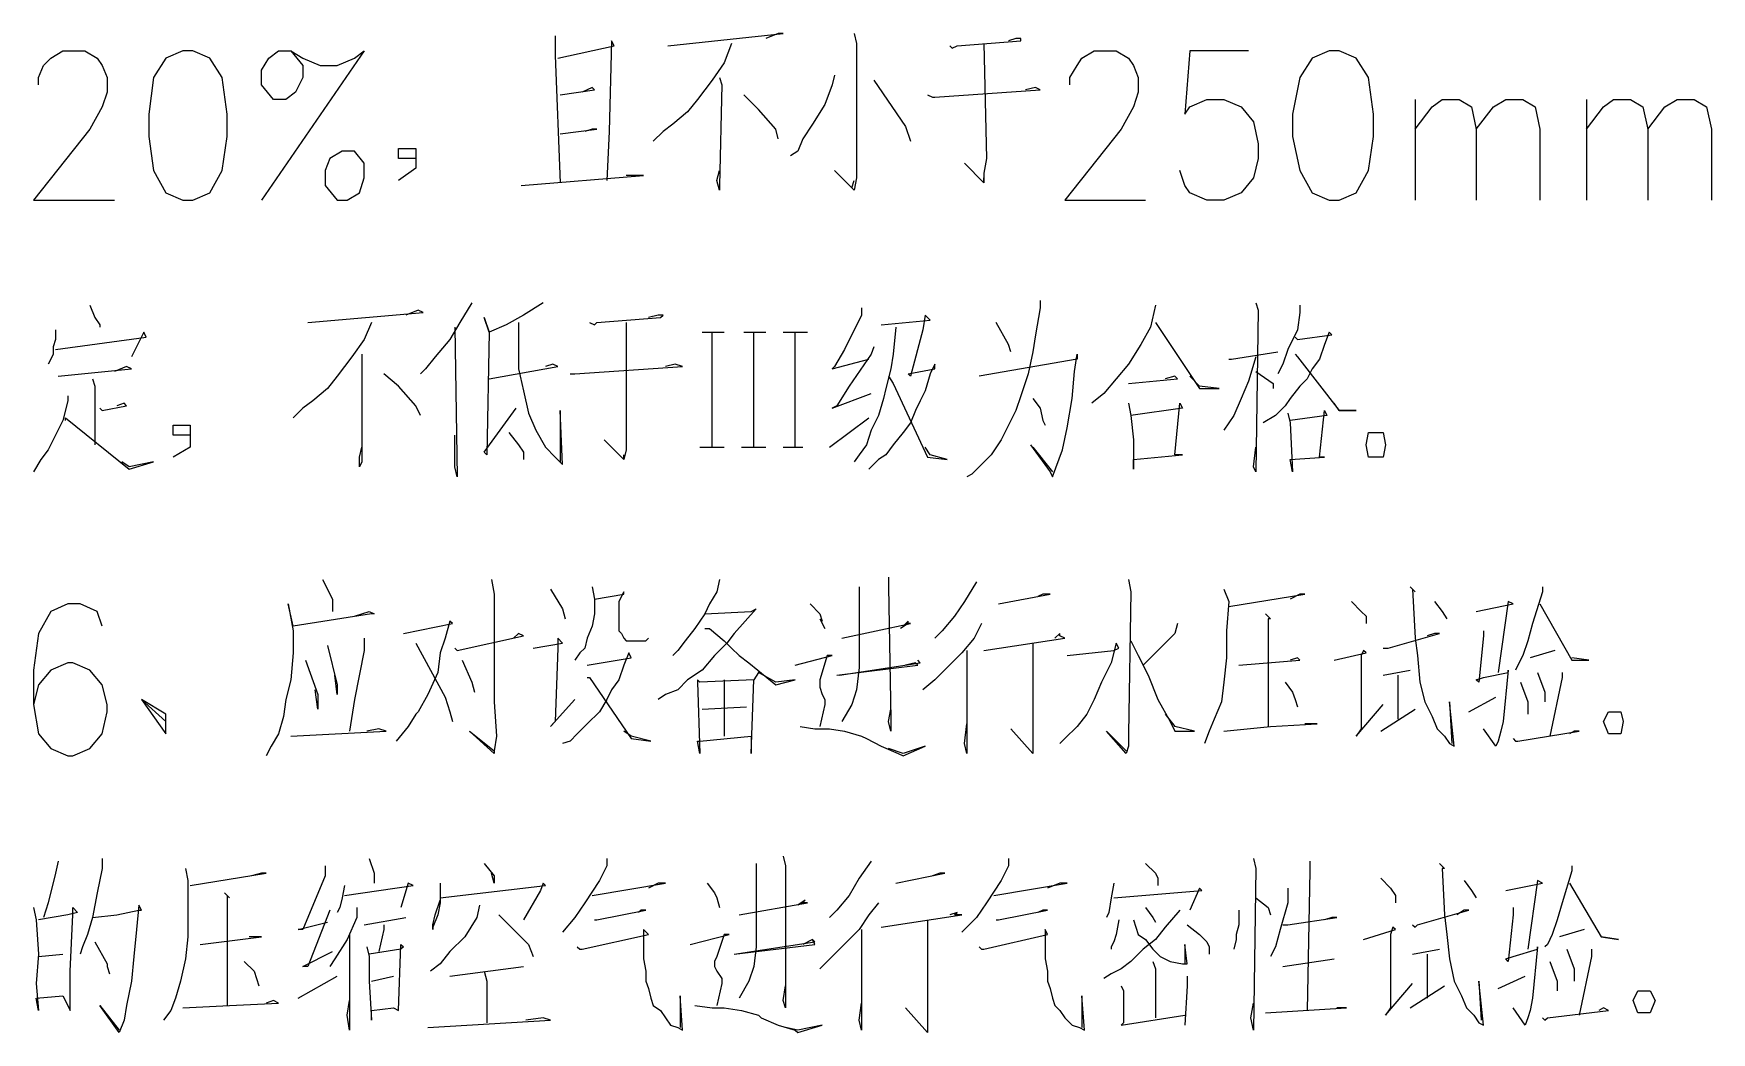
# Model space of a CAD drawing. Header units: millimetres. Extents: x -830 to 4759, y -3917 to 4295.
# Drawn here: x 2996.9 to 3443.2, y 2896.4 to 3162.2 of the extents above; entities that cross this region are included whole.
import ezdxf

# ---------------------------------------------------------------- set-up
doc = ezdxf.new("R2010")
doc.units = ezdxf.units.MM
doc.layers.add('1', color=7, linetype='Continuous')

msp = doc.modelspace()

# ---------------------------------------------------------------- linework, layer by layer
at = {"layer": '1', "color": 0, "lineweight": 25}
for points in [[(3135.67, 3161.59), (3135.67, 3156.38), (3136.97, 3122.49)], [(3136.32, 3155.72), (3151.31, 3158.98), (3150.65, 3160.29), (3150, 3136.18), (3149.35, 3123.14)], [(3165.64, 3158.98), (3196.27, 3162.24), (3194.96, 3162.24), (3191.71, 3160.94)], [(3215.16, 3162.24), (3215.81, 3159.63), (3215.81, 3129.01), (3215.81, 3123.8), (3215.16, 3120.54), (3209.95, 3125.75)], [(3240.58, 3158.98), (3241.23, 3158.33), (3242.53, 3158.98), (3259.47, 3160.29), (3259.47, 3160.94), (3258.17, 3160.94), (3256.21, 3160.29)], [(2998.18, 3148.56), (2998.18, 3150.51), (2999.48, 3153.77), (3001.44, 3155.72), (3004.7, 3157.68), (3010.56, 3157.68), (3013.82, 3155.72), (3015.12, 3153.77), (3016.42, 3150.51), (3016.42, 3146.6), (3015.12, 3142.69), (3011.86, 3136.83), (2996.88, 3117.93), (3018.38, 3117.93)], [(3036.62, 3157.68), (3032.06, 3155.72), (3028.81, 3150.51), (3027.5, 3140.74), (3027.5, 3134.87), (3028.81, 3125.75), (3032.06, 3119.89), (3036.62, 3117.93), (3039.23, 3117.93), (3043.79, 3119.89), (3047.05, 3125.75), (3048.35, 3134.87), (3048.35, 3140.74), (3047.05, 3150.51), (3043.79, 3155.72), (3039.23, 3157.68), (3036.62, 3157.68)], [(3065.29, 3157.68), (3068.55, 3153.77), (3068.55, 3150.51), (3066.6, 3146.6), (3063.99, 3144.65), (3060.73, 3144.65), (3057.48, 3148.56), (3057.48, 3152.47), (3059.43, 3155.72), (3062.04, 3157.68), (3065.29, 3157.68), (3068.55, 3155.72), (3073.11, 3153.77), (3077.68, 3153.77), (3082.24, 3155.72), (3084.84, 3157.68), (3057.48, 3117.93)], [(3182.58, 3159.63), (3180.63, 3154.42), (3177.37, 3149.86), (3173.46, 3144.65), (3170.85, 3141.39), (3166.94, 3138.13), (3164.34, 3136.18), (3161.73, 3133.57)], [(3249.7, 3159.63), (3250.35, 3129.01), (3249.7, 3125.1), (3249.7, 3122.49), (3244.48, 3127.71), (3249.7, 3122.49), (3249.7, 3123.8)], [(3272.5, 3148.56), (3272.5, 3150.51), (3274.46, 3153.77), (3275.76, 3155.72), (3279.02, 3157.68), (3284.88, 3157.68), (3288.14, 3155.72), (3289.45, 3153.77), (3290.75, 3150.51), (3290.75, 3146.6), (3289.45, 3142.69), (3286.19, 3136.83), (3271.2, 3117.93), (3292.7, 3117.93)], [(3320.07, 3157.68), (3304.43, 3157.68), (3303.13, 3140.74), (3304.43, 3142.69), (3308.99, 3144.65), (3313.55, 3144.65), (3318.12, 3142.69), (3321.37, 3138.78), (3322.68, 3132.92), (3322.68, 3129.01), (3321.37, 3123.8), (3318.12, 3119.89), (3313.55, 3117.93), (3308.99, 3117.93), (3304.43, 3119.89), (3303.13, 3121.84), (3301.83, 3125.75)], [(3341.57, 3157.68), (3337.01, 3155.72), (3333.75, 3150.51), (3331.8, 3140.74), (3331.8, 3134.87), (3333.75, 3125.75), (3337.01, 3119.89), (3341.57, 3117.93), (3344.18, 3117.93), (3348.74, 3119.89), (3352, 3125.75), (3353.3, 3134.87), (3353.3, 3140.74), (3352, 3150.51), (3348.74, 3155.72), (3344.18, 3157.68), (3341.57, 3157.68)], [(3136.97, 3145.95), (3146.09, 3147.25), (3145.44, 3147.9), (3142.84, 3146.6)], [(3179.32, 3150.51), (3179.98, 3148.56), (3179.32, 3121.84), (3179.32, 3120.54), (3178.67, 3123.14), (3179.32, 3125.75)], [(3209.95, 3151.16), (3209.3, 3148.56), (3207.34, 3143.34), (3204.09, 3138.13), (3201.48, 3134.22), (3200.18, 3130.96), (3198.22, 3129.66)], [(3220.38, 3149.86), (3228.85, 3137.48), (3230.15, 3133.57)], [(3234.71, 3145.95), (3236.01, 3145.3), (3236.67, 3145.3), (3264.68, 3147.25), (3263.38, 3147.9), (3260.77, 3147.25)], [(3194.96, 3134.22), (3194.31, 3136.83), (3189.75, 3142.04), (3185.84, 3145.95)], [(3364.38, 3144.65), (3364.38, 3117.93)], [(3364.38, 3136.83), (3368.94, 3142.69), (3371.55, 3144.65), (3376.11, 3144.65), (3379.37, 3142.69), (3380.67, 3136.83), (3380.67, 3117.93)], [(3380.67, 3136.83), (3385.23, 3142.69), (3388.49, 3144.65), (3393.05, 3144.65), (3396.31, 3142.69), (3397.61, 3136.83), (3397.61, 3117.93)], [(3409.99, 3144.65), (3409.99, 3117.93)], [(3409.99, 3136.83), (3414.55, 3142.69), (3417.16, 3144.65), (3421.72, 3144.65), (3424.98, 3142.69), (3426.28, 3136.83), (3426.28, 3117.93)], [(3426.28, 3136.83), (3430.84, 3142.69), (3434.1, 3144.65), (3438.66, 3144.65), (3441.92, 3142.69), (3443.22, 3136.83), (3443.22, 3117.93)], [(3136.97, 3135.52), (3146.74, 3136.83), (3145.44, 3136.83), (3143.49, 3136.18)], [(3078.98, 3130.96), (3075.72, 3129.01), (3074.42, 3125.75), (3074.42, 3121.84), (3077.68, 3117.93), (3080.28, 3117.93), (3083.54, 3119.89), (3084.84, 3123.8), (3084.84, 3127.71), (3082.24, 3130.96), (3078.98, 3130.96)], [(3098.53, 3129.01), (3093.97, 3129.01), (3093.97, 3131.61), (3098.53, 3131.61), (3098.53, 3126.4), (3093.97, 3123.14)], [(3126.55, 3121.84), (3159.13, 3124.45), (3158.47, 3124.45), (3154.56, 3124.45)], [(3209.95, 3125.75), (3214.51, 3121.19), (3215.16, 3123.14)], [(3011.86, 3089.91), (3013.17, 3086.65), (3014.47, 3084.7), (3014.47, 3084.05)], [(3113.51, 3090.56), (3110.26, 3085.35), (3107.65, 3080.79), (3103.74, 3076.23), (3101.13, 3072.97), (3099.83, 3071.67)], [(3132.41, 3090.56), (3127.2, 3087.31), (3122.64, 3084.7), (3118.07, 3082.74), (3116.77, 3086.65), (3118.07, 3082.74), (3117.42, 3050.16), (3116.77, 3050.82), (3125.24, 3062.55)], [(3217.12, 3089.26), (3217.12, 3087.31), (3212.56, 3078.18), (3209.95, 3073.62), (3209.3, 3072.97), (3219.07, 3075.58)], [(3264.68, 3091.22), (3264.68, 3089.26), (3263.38, 3082.09), (3262.73, 3077.53), (3261.43, 3071.67), (3259.47, 3065.8), (3258.17, 3061.89), (3256.21, 3057.98), (3254.26, 3054.07), (3251.65, 3050.16), (3249.05, 3047.56), (3246.44, 3044.95), (3245.14, 3044.3)], [(3295.31, 3089.91), (3294.01, 3084.05), (3291.4, 3079.49), (3288.14, 3074.27), (3284.88, 3070.36), (3281.63, 3066.45), (3278.37, 3063.85)], [(3322.03, 3090.56), (3322.68, 3088.61), (3322.03, 3045.6), (3321.37, 3046.91), (3322.03, 3052.12)], [(3333.75, 3089.91), (3333.75, 3087.96), (3333.1, 3083.4), (3330.5, 3078.18), (3329.19, 3074.27), (3327.89, 3071.67)], [(3086.8, 3085.35), (3084.84, 3080.79), (3081.58, 3076.23), (3077.68, 3071.02), (3075.07, 3067.76), (3071.16, 3064.5), (3068.55, 3062.55), (3065.95, 3059.94)], [(3069.86, 3085.35), (3100.48, 3087.96), (3099.18, 3088.61), (3095.92, 3087.31)], [(3125.89, 3085.35), (3125.89, 3078.84), (3125.89, 3072.97), (3127.2, 3067.11), (3128.5, 3061.24), (3130.45, 3056.68), (3133.06, 3052.12), (3135.67, 3049.51), (3137.62, 3047.56), (3136.97, 3061.89), (3136.97, 3048.21)], [(3144.79, 3085.35), (3146.09, 3084.7), (3146.74, 3085.35), (3163.69, 3086.65), (3164.34, 3087.31), (3163.03, 3087.31), (3160.43, 3086.65)], [(3154.56, 3085.35), (3154.56, 3055.38), (3154.56, 3051.47), (3153.91, 3048.86), (3148.7, 3054.07), (3153.91, 3048.86), (3153.91, 3050.16)], [(3222.33, 3084.7), (3235.36, 3086), (3234.06, 3087.31), (3233.41, 3083.4), (3230.15, 3071.02), (3229.5, 3071.67), (3236.67, 3072.97), (3236.67, 3074.27), (3235.36, 3071.67), (3234.06, 3067.11), (3232.76, 3064.5), (3231.45, 3061.89), (3230.15, 3058.64), (3228.19, 3056.03), (3225.59, 3052.77), (3223.63, 3050.16), (3221.68, 3048.86), (3219.07, 3046.26)], [(3256.87, 3077.53), (3256.21, 3079.49), (3252.96, 3085.35)], [(3295.31, 3085.35), (3307.04, 3067.76), (3312.25, 3067.76), (3307.04, 3068.41), (3304.43, 3071.02)], [(3002.74, 3083.4), (3002.74, 3080.79), (3002.09, 3078.84), (3002.09, 3076.88), (3001.44, 3075.58), (3000.79, 3074.27)], [(3002.74, 3078.18), (3026.85, 3081.44), (3026.2, 3082.74), (3022.94, 3076.23)], [(3108.95, 3084.05), (3109.6, 3044.3), (3108.95, 3046.91), (3108.95, 3055.38)], [(3174.76, 3082.74), (3180.63, 3082.74)], [(3177.37, 3052.12), (3177.37, 3082.74)], [(3185.84, 3082.74), (3191.71, 3082.74)], [(3188.45, 3052.12), (3188.45, 3082.74)], [(3196.27, 3082.74), (3202.78, 3082.74)], [(3199.52, 3052.12), (3199.52, 3082.74)], [(3226.24, 3084.05), (3225.59, 3076.88), (3224.94, 3072.97), (3223.63, 3067.76), (3222.98, 3065.15), (3221.68, 3060.59), (3219.72, 3056.68), (3218.42, 3052.77), (3216.47, 3050.16), (3215.16, 3048.21)], [(3332.45, 3081.44), (3333.1, 3080.79), (3342.22, 3082.09), (3341.57, 3082.74), (3340.27, 3079.49), (3338.97, 3075.58), (3337.01, 3072.97), (3335.71, 3070.36), (3333.75, 3068.41), (3331.15, 3065.15), (3329.84, 3063.2), (3327.24, 3060.59), (3323.98, 3058.64)], [(3084.19, 3076.88), (3084.19, 3074.93), (3084.19, 3048.21), (3083.54, 3046.91), (3083.54, 3049.51), (3084.19, 3052.12)], [(3220.38, 3078.84), (3219.72, 3076.88), (3213.86, 3068.41), (3210.6, 3063.2), (3209.3, 3062.55), (3219.72, 3066.45)], [(3262.08, 3052.77), (3267.29, 3045.6), (3267.94, 3044.3), (3270.55, 3051.47), (3271.85, 3057.33), (3273.16, 3065.15), (3273.81, 3072.32), (3274.46, 3076.88), (3274.46, 3075.58), (3248.39, 3071.02)], [(3322.03, 3076.23), (3320.07, 3069.71), (3318.12, 3065.15), (3316.16, 3060.59), (3313.55, 3056.68)], [(3314.86, 3075.58), (3315.51, 3075.58), (3327.89, 3077.53)], [(3332.45, 3076.88), (3333.1, 3076.23), (3344.18, 3061.89), (3348.74, 3061.89), (3344.18, 3061.89), (3342.88, 3063.85)], [(3003.39, 3071.02), (3022.94, 3072.97), (3021.64, 3073.62), (3018.38, 3072.32)], [(3099.83, 3060.59), (3098.53, 3063.2), (3093.97, 3068.41), (3090.06, 3071.67)], [(3118.07, 3070.36), (3136.32, 3073.62), (3135.02, 3074.27), (3133.06, 3073.62)], [(3139.58, 3071.67), (3140.23, 3071.67), (3140.88, 3071.67), (3169.55, 3073.62), (3167.6, 3074.27), (3164.99, 3073.62)], [(3224.29, 3071.02), (3225.59, 3069.06), (3234.71, 3049.51), (3239.92, 3048.86), (3235.36, 3050.16), (3234.06, 3052.12)], [(3288.14, 3069.06), (3301.17, 3070.36), (3300.52, 3071.02), (3297.92, 3070.36)], [(3322.03, 3072.32), (3326.59, 3069.06), (3326.59, 3067.76)], [(3012.52, 3070.36), (3013.17, 3068.41), (3013.17, 3052.77)], [(3006, 3065.8), (3006, 3064.5), (3004.7, 3059.29), (3002.74, 3055.38), (3000.79, 3051.47), (2998.83, 3048.86), (2996.88, 3045.6)], [(3014.47, 3062.55), (3015.12, 3061.89), (3021.64, 3063.2), (3020.99, 3063.85), (3019.03, 3063.2)], [(3262.73, 3065.15), (3264.68, 3062.55), (3265.34, 3059.29), (3265.99, 3057.98)], [(3288.14, 3063.85), (3288.79, 3060.59), (3289.45, 3054.07), (3289.45, 3046.26), (3289.45, 3048.86), (3302.48, 3050.16), (3300.52, 3050.16), (3301.83, 3063.85), (3302.48, 3062.55), (3288.79, 3060.59)], [(3005.35, 3059.29), (3005.35, 3059.94), (3022.29, 3046.26), (3028.81, 3048.21), (3022.29, 3046.91), (3020.33, 3048.21)], [(3038.58, 3055.38), (3034.02, 3055.38), (3034.02, 3057.98), (3038.58, 3057.98), (3038.58, 3052.12), (3034.02, 3049.51)], [(3208.65, 3052.12), (3219.07, 3059.94)], [(3330.5, 3061.24), (3331.15, 3058.64), (3331.8, 3045.6), (3331.15, 3048.86), (3340.27, 3049.51), (3338.97, 3049.51), (3340.27, 3061.89), (3340.92, 3060.59), (3331.15, 3059.29)], [(3123.29, 3056.03), (3125.89, 3052.77), (3127.2, 3050.82), (3127.2, 3048.86)], [(3355.91, 3056.03), (3356.56, 3052.77), (3355.91, 3049.51), (3352, 3049.51), (3351.35, 3052.77), (3352, 3056.03), (3355.91, 3056.03)], [(3174.11, 3052.12), (3180.63, 3052.12)], [(3185.19, 3052.12), (3191.71, 3052.12)], [(3196.27, 3052.12), (3201.48, 3052.12)], [(3262.73, 3052.12), (3267.94, 3045.6)], [(3224.29, 3017.58), (3224.29, 3014.98), (3224.94, 2979.79), (3224.94, 2976.53), (3224.29, 2979.14), (3224.94, 2982.4)], [(3073.77, 3016.93), (3076.37, 3011.72), (3076.37, 3008.46)], [(3118.73, 3016.93), (3119.38, 3013.02), (3119.38, 2985), (3119.38, 2984.35), (3120.03, 2975.23), (3119.38, 2971.32), (3119.38, 2970.67), (3112.86, 2976.53), (3119.38, 2971.32)], [(3134.36, 3014.33), (3137.62, 3009.11), (3138.27, 3006.51)], [(3145.44, 3014.98), (3146.09, 3011.72), (3146.09, 3007.81), (3145.44, 3004.55), (3144.14, 3001.29), (3143.49, 2998.69), (3142.18, 2997.39), (3140.88, 2995.43)], [(3146.09, 3011.72), (3153.91, 3013.02), (3153.91, 3013.68), (3152.61, 3011.07), (3152.61, 3008.46), (3152.61, 3005.86), (3152.61, 3003.25), (3153.26, 3002.6), (3153.91, 3001.29), (3154.56, 3000.64), (3156.52, 3000.64), (3158.47, 3000.64), (3159.78, 3000.64), (3160.43, 3001.29)], [(3179.32, 3016.93), (3178.67, 3013.68), (3176.72, 3010.42), (3175.42, 3007.81), (3172.81, 3003.9), (3170.2, 3000.64), (3168.25, 2998.04), (3166.94, 2996.73)], [(3216.47, 3014.98), (3216.47, 3001.29), (3216.47, 3000.64), (3216.47, 2993.48), (3215.81, 2987.61), (3214.51, 2983.7), (3211.9, 2979.14)], [(3247.74, 3016.28), (3244.48, 3011.07), (3241.88, 3007.16), (3238.62, 3003.25), (3236.67, 3001.29)], [(3253.61, 3010.42), (3267.29, 3013.02), (3265.34, 3013.02), (3264.03, 3012.37)], [(3288.14, 3016.93), (3288.79, 3013.68), (3288.14, 2975.88), (3288.14, 2972.62), (3287.49, 2970.67), (3282.28, 2976.53), (3287.49, 2971.32)], [(3313.55, 3014.33), (3314.86, 3011.07), (3314.21, 3003.25), (3314.21, 2996.08), (3313.55, 2989.57), (3312.9, 2984.35), (3310.95, 2979.79), (3309.64, 2976.53), (3308.34, 2973.28)], [(3314.86, 3009.77), (3335.06, 3013.02), (3333.75, 3013.02), (3331.15, 3011.72)], [(3363.08, 3014.98), (3364.38, 3013.68), (3363.73, 3014.33), (3364.38, 3001.29), (3365.03, 2996.73), (3365.68, 2989.57), (3366.99, 2984.35), (3368.94, 2980.44), (3370.24, 2977.19), (3372.2, 2975.23), (3373.5, 2973.28), (3374.8, 2972.62), (3373.5, 2984.35), (3374.15, 2973.28)], [(3398.26, 3014.98), (3398.26, 3013.68), (3395.66, 3005.2), (3394.35, 3000.64), (3393.05, 2996.73), (3391.75, 2994.13), (3391.09, 2992.82)], [(3015.12, 3004.55), (3013.82, 3008.46), (3009.26, 3010.42), (3006, 3010.42), (3001.44, 3008.46), (2998.18, 3002.6), (2996.88, 2992.82), (2996.88, 2983.7), (2998.18, 2975.88), (3001.44, 2971.97), (3006, 2970.02), (3007.3, 2970.02), (3011.86, 2971.97), (3015.12, 2975.88), (3016.42, 2981.75), (3016.42, 2983.7), (3015.12, 2988.91), (3011.86, 2992.82), (3007.3, 2994.78), (3006, 2994.78), (3001.44, 2992.82), (2998.18, 2988.91), (2996.88, 2983.7)], [(3082.24, 3007.16), (3086.15, 3008.46), (3087.45, 3007.81), (3086.8, 3007.81), (3065.95, 3004.55), (3064.64, 3010.42), (3065.95, 3003.25), (3065.95, 2997.39), (3065.29, 2990.22), (3063.99, 2985), (3063.34, 2980.44), (3062.04, 2975.88), (3060.08, 2972.62), (3058.78, 2970.02)], [(3175.42, 3007.81), (3187.8, 3008.46), (3189.1, 3009.11), (3183.23, 3002.6), (3181.28, 2999.99), (3178.02, 2996.73), (3174.76, 2992.82), (3170.85, 2990.22), (3168.25, 2987.61), (3164.99, 2986.31), (3163.03, 2985)], [(3203.43, 3010.42), (3206.04, 3007.81), (3206.69, 3005.86)], [(3347.44, 3011.07), (3350.04, 3008.46), (3351.35, 3007.16), (3351.35, 3005.2)], [(3369.59, 3011.07), (3371.55, 3008.46), (3372.85, 3006.51)], [(3380.67, 3008.46), (3390.44, 3010.42), (3389.14, 3011.07), (3386.53, 2992.17)], [(3397.61, 3010.42), (3406.08, 2995.43), (3410.64, 2995.43), (3406.08, 2996.08)], [(3095.27, 3002.6), (3108.3, 3005.2), (3107.65, 3005.86), (3106.35, 3001.29), (3105.04, 2997.39), (3104.39, 2992.17), (3101.78, 2986.31), (3099.18, 2981.75), (3098.53, 2981.1), (3096.57, 2977.84), (3093.31, 2973.93)], [(3206.04, 3006.51), (3207.34, 3003.9)], [(3211.9, 3001.29), (3230.15, 3005.2), (3229.5, 3005.2), (3229.5, 3005.86), (3228.19, 3004.55)], [(3211.9, 3001.29), (3230.15, 3005.2), (3229.5, 3005.2), (3227.54, 3003.9)], [(3249.05, 3005.2), (3247.09, 3001.29), (3243.83, 2997.39), (3239.92, 2993.48), (3236.67, 2990.22), (3233.41, 2987.61)], [(3301.17, 3005.2), (3300.52, 3002.6), (3292.05, 2994.13)], [(3324.63, 3007.81), (3325.93, 3006.51), (3325.28, 3006.51), (3325.28, 2977.84)], [(3084.84, 3001.29), (3084.84, 2998.04), (3082.24, 2985), (3080.93, 2976.53)], [(3098.53, 2999.99), (3106.35, 2985.66), (3107.65, 2981.75), (3108.3, 2979.14)], [(3108.95, 2998.69), (3109.6, 2998.04), (3127.2, 3001.95), (3125.89, 3002.6), (3124.59, 3001.29)], [(3129.8, 2998.69), (3137.62, 2999.99), (3136.32, 3001.29), (3136.32, 2998.69), (3135.67, 2979.14), (3134.36, 2977.84), (3140.88, 2985)], [(3175.42, 3003.9), (3176.72, 3003.9), (3180.63, 3000.64), (3182.58, 2998.69), (3184.54, 2996.73), (3187.14, 2994.78), (3194.31, 2988.91), (3199.52, 2990.22), (3194.31, 2989.57), (3189.75, 2992.17), (3188.45, 2990.22), (3174.11, 2989.57), (3173.46, 2990.22), (3173.46, 2989.57), (3174.11, 2970.67), (3173.46, 2973.93), (3174.11, 2973.93), (3187.8, 2975.23), (3187.8, 2970.67), (3188.45, 2990.22)], [(3249.7, 2998.04), (3271.2, 3001.29), (3269.9, 3001.95), (3269.9, 3002.6), (3268.59, 3001.29)], [(3262.73, 2999.99), (3262.73, 2985), (3262.73, 2972.62), (3262.73, 2970.67), (3256.87, 2977.19)], [(3271.85, 2996.73), (3284.23, 2998.04), (3285.54, 2998.69), (3284.88, 2999.99), (3283.58, 2994.78), (3280.97, 2989.57), (3279.02, 2985), (3277.06, 2981.1), (3274.46, 2977.84), (3271.2, 2974.58), (3269.9, 2973.28)], [(3288.79, 3000.64), (3290.75, 2996.73), (3293.35, 2991.52), (3295.96, 2985), (3299.22, 2979.14), (3300.52, 2976.53), (3305.74, 2976.53), (3300.52, 2977.84)], [(3355.91, 2998.69), (3356.56, 2998.69), (3357.21, 2998.69), (3370.9, 3002.6), (3369.59, 3002.6), (3367.64, 3001.95)], [(3382.62, 3003.25), (3382.62, 3001.95), (3381.32, 2989.57), (3380.67, 2990.22), (3382.62, 2990.87), (3389.14, 2992.17), (3389.14, 2992.82), (3387.84, 2979.14), (3387.19, 2976.53), (3386.53, 2973.93), (3385.88, 2972.62), (3382.62, 2977.19)], [(3069.2, 2995.43), (3072.46, 2986.31), (3072.46, 2982.4), (3071.81, 2987.61)], [(3075.07, 2999.34), (3077.68, 2988.91), (3077.68, 2986.31), (3077.02, 2991.52)], [(3110.91, 2995.43), (3113.51, 2989.57), (3114.16, 2986.96)], [(3144.14, 2994.13), (3155.87, 2996.08), (3155.22, 2997.39), (3153.91, 2994.13), (3152.61, 2990.22), (3150.65, 2987.61), (3149.35, 2985), (3147.4, 2981.75), (3144.14, 2978.49), (3141.53, 2975.88), (3139.58, 2973.93), (3137.62, 2973.28)], [(3199.52, 2994.13), (3209.3, 2996.73), (3208, 2996.73), (3206.04, 2990.22), (3206.04, 2989.57), (3206.04, 2988.26), (3206.69, 2986.31), (3207.34, 2985), (3207.34, 2983.7), (3206.04, 2977.84)], [(3211.25, 2991.52), (3232.76, 2994.78), (3232.1, 2995.43)], [(3245.14, 2998.04), (3245.14, 2970.67), (3244.48, 2973.28), (3245.14, 2978.49)], [(3317.46, 2994.13), (3333.75, 2995.43), (3333.1, 2996.08), (3331.15, 2995.43)], [(3342.88, 2995.43), (3351.35, 2997.39), (3350.7, 2998.04), (3350.04, 2996.73), (3350.04, 2977.19), (3348.74, 2975.23), (3355.91, 2983.7)], [(3401.52, 2998.04), (3395, 2996.08)], [(3144.14, 2990.87), (3144.79, 2990.87), (3155.87, 2974.58), (3161.08, 2973.93), (3155.87, 2975.23), (3153.91, 2976.53)], [(3210.6, 2991.52), (3232.1, 2994.13), (3231.45, 2994.78), (3228.85, 2994.13)], [(3355.91, 2991.52), (3363.08, 2992.82)], [(3359.82, 2991.52), (3359.82, 2979.79)], [(3396.96, 2992.17), (3398.91, 2986.96), (3398.91, 2984.35)], [(3403.48, 2992.17), (3403.48, 2990.87), (3400.22, 2975.23)], [(3180.63, 2990.22), (3180.63, 2975.23)], [(3329.84, 2989.57), (3331.8, 2986.96), (3332.45, 2985), (3333.1, 2983.05)], [(3392.4, 2989.57), (3394.35, 2984.35), (3394.35, 2981.1)], [(3032.06, 2979.14), (3025.55, 2985), (3032.06, 2975.88), (3032.06, 2981.1), (3025.55, 2985)], [(3174.76, 2982.4), (3186.49, 2983.05)], [(3355.26, 2976.53), (3364.38, 2982.4)], [(3378.71, 2981.75), (3385.88, 2985.66)], [(3419.11, 2981.75), (3419.77, 2979.14), (3419.11, 2975.88), (3415.86, 2975.88), (3414.55, 2979.14), (3415.86, 2981.75), (3419.11, 2981.75)], [(3065.29, 2975.23), (3090.71, 2976.53), (3088.75, 2977.19), (3085.49, 2976.53)], [(3200.83, 2977.84), (3204.74, 2977.19), (3208.65, 2977.19), (3212.56, 2976.53), (3217.12, 2975.23), (3218.42, 2974.58), (3222.33, 2972.62), (3226.89, 2970.67), (3228.19, 2970.02), (3234.06, 2972.62), (3228.19, 2970.67), (3224.29, 2971.97)], [(3297.92, 2981.1), (3300.52, 2977.84)], [(3313.55, 2976.53), (3325.93, 2977.84), (3338.32, 2978.49), (3337.01, 2978.49), (3335.06, 2978.49)], [(3390.44, 2974.58), (3391.09, 2973.93), (3391.75, 2973.93), (3408.04, 2976.53), (3406.73, 2976.53), (3405.43, 2975.88)], [(3003.39, 2942), (3002.74, 2938.74), (3000.79, 2930.92), (2999.48, 2927.01)], [(3015.12, 2942.65), (3015.12, 2940.04), (3013.82, 2933.53), (3012.52, 2927.01), (3011.21, 2922.45), (3009.91, 2919.19), (3009.26, 2917.24)], [(3086.15, 2942.65), (3087.45, 2938.74), (3087.45, 2936.13)], [(3149.35, 2942.65), (3149.35, 2940.7), (3147.4, 2936.79), (3143.49, 2930.92), (3140.88, 2927.01), (3137.62, 2923.1)], [(3196.27, 2943.3), (3196.92, 2940.7), (3196.92, 2905.51), (3196.92, 2902.9), (3196.27, 2904.86), (3196.92, 2908.77)], [(3219.72, 2942), (3216.47, 2937.44), (3213.86, 2932.88), (3210.6, 2928.97), (3208.65, 2927.01)], [(3256.21, 2942.65), (3256.21, 2940.7), (3254.26, 2936.79), (3250.35, 2930.92), (3247.74, 2927.01), (3243.83, 2923.1)], [(3321.37, 2942.65), (3322.03, 2940.04), (3321.37, 2897.04), (3320.72, 2900.3), (3321.37, 2904.21)], [(3336.36, 2942), (3336.36, 2939.39), (3335.71, 2902.25)], [(3037.28, 2940.04), (3037.93, 2936.79), (3037.93, 2929.62), (3037.93, 2921.8), (3037.28, 2915.94), (3035.97, 2910.07), (3034.67, 2905.51), (3033.37, 2902.25), (3031.41, 2899.65)], [(3038.58, 2935.48), (3058.78, 2938.74), (3057.48, 2938.74), (3054.87, 2938.09)], [(3074.42, 2940.7), (3074.42, 2938.09), (3068.55, 2923.75), (3067.25, 2923.75), (3075.07, 2925.71)], [(3116.77, 2941.35), (3119.38, 2938.09), (3119.38, 2936.13), (3118.73, 2938.74)], [(3189.1, 2941.35), (3189.1, 2927.66), (3189.1, 2927.01), (3189.1, 2919.19), (3188.45, 2913.98), (3187.14, 2910.07), (3184.54, 2905.51)], [(3226.24, 2936.13), (3239.27, 2938.74), (3237.97, 2938.74), (3236.01, 2938.09)], [(3292.7, 2941.35), (3295.31, 2938.74), (3295.96, 2937.44), (3295.96, 2935.48)], [(3355.26, 2937.44), (3357.86, 2934.83), (3359.17, 2932.88), (3359.17, 2930.92)], [(3370.9, 2941.35), (3372.2, 2940.04), (3371.55, 2940.04), (3372.2, 2927.66), (3372.85, 2922.45), (3373.5, 2915.94), (3374.8, 2910.07), (3376.76, 2906.16), (3378.06, 2902.9), (3380.02, 2900.95), (3381.32, 2898.99), (3382.62, 2898.34), (3381.32, 2910.07), (3381.97, 2899.65)], [(3406.08, 2940.7), (3406.08, 2939.39), (3403.48, 2930.92), (3402.17, 2926.36), (3400.87, 2922.45), (3399.57, 2919.84), (3398.91, 2919.19)], [(3047.7, 2933.53), (3049, 2932.23), (3048.35, 2932.88), (3048.35, 2903.55)], [(3079.63, 2935.48), (3078.98, 2932.23), (3078.33, 2929.62), (3077.68, 2928.32)], [(3079.63, 2932.88), (3097.87, 2935.48), (3096.57, 2936.13), (3094.62, 2929.62)], [(3105.04, 2936.13), (3105.04, 2933.53), (3105.04, 2930.92), (3104.39, 2927.66), (3103.09, 2924.41), (3103.09, 2923.75), (3103.09, 2925.06), (3103.74, 2927.66), (3105.04, 2931.57)], [(3105.04, 2932.23), (3133.06, 2935.48), (3132.41, 2936.13), (3131.76, 2934.18), (3127.2, 2926.36)], [(3145.44, 2932.88), (3164.99, 2936.13), (3163.03, 2936.13), (3160.43, 2934.83)], [(3176.07, 2936.13), (3178.02, 2933.53), (3178.67, 2932.23)], [(3252.3, 2932.88), (3271.85, 2936.13), (3269.9, 2936.13), (3266.64, 2934.83)], [(3284.23, 2936.13), (3283.58, 2932.23), (3282.93, 2928.32), (3282.28, 2927.01)], [(3284.23, 2932.23), (3307.69, 2934.18), (3307.04, 2934.83), (3304.43, 2928.97)], [(3330.5, 2934.83), (3330.5, 2930.92), (3328.54, 2923.75), (3327.24, 2919.19), (3325.93, 2916.59)], [(3377.41, 2936.79), (3379.37, 2934.18), (3380.67, 2932.23)], [(3388.49, 2934.18), (3398.26, 2936.13), (3396.96, 2936.79), (3394.35, 2918.54)], [(3405.43, 2936.13), (3413.9, 2921.8), (3418.46, 2921.15), (3413.9, 2921.8)], [(2996.88, 2929.62), (2997.53, 2926.36), (2998.18, 2917.24), (2997.53, 2909.42), (2998.18, 2902.25), (2997.53, 2905.51), (3004.7, 2906.16), (3006, 2903.55), (3006.65, 2902.25), (3006.65, 2912.68), (3007.3, 2927.66), (3007.3, 2929.62), (3008.61, 2928.32), (3006, 2927.66), (2998.18, 2926.36)], [(3012.52, 2927.01), (3019.03, 2927.66), (3024.9, 2928.97), (3025.55, 2928.97), (3024.9, 2930.27), (3024.24, 2923.75), (3023.59, 2916.59), (3022.94, 2910.07), (3021.64, 2903.55), (3020.99, 2899.65), (3019.68, 2896.39), (3014.47, 2903.55), (3019.68, 2897.04)], [(3075.72, 2928.97), (3069.86, 2913.98), (3068.55, 2913.98), (3076.37, 2917.89)], [(3082.89, 2929.62), (3082.89, 2927.01), (3080.28, 2921.15), (3077.02, 2915.94), (3075.72, 2913.98)], [(3115.47, 2930.27), (3114.82, 2927.01), (3111.56, 2921.8), (3107.65, 2917.89), (3105.04, 2914.63), (3102.44, 2912.68)], [(3146.09, 2926.36), (3146.74, 2926.36), (3159.78, 2928.97), (3158.47, 2928.97), (3157.82, 2928.32)], [(3178.67, 2932.23), (3179.32, 2929.62)], [(3184.54, 2927.66), (3202.78, 2930.92), (3201.48, 2930.92), (3202.13, 2931.57), (3200.18, 2930.27)], [(3184.54, 2927.66), (3202.78, 2930.92), (3201.48, 2930.92), (3200.18, 2930.27)], [(3221.68, 2930.92), (3219.07, 2927.66), (3216.47, 2923.75), (3211.9, 2919.19), (3209.3, 2916.59), (3206.04, 2913.33)], [(3222.33, 2924.41), (3243.83, 2927.66), (3241.88, 2927.66), (3242.53, 2928.32), (3240.58, 2927.66)], [(3252.96, 2926.36), (3253.61, 2926.36), (3266.64, 2928.97), (3265.34, 2928.97), (3264.03, 2928.32)], [(3301.83, 2928.97), (3297.92, 2924.41), (3295.31, 2921.15), (3292.05, 2918.54), (3288.79, 2915.28), (3286.19, 2913.33), (3283.58, 2912.03), (3281.63, 2910.72)], [(3292.7, 2929.62), (3294.66, 2927.01), (3295.31, 2925.71)], [(3317.46, 2928.97), (3317.46, 2925.06), (3316.81, 2922.45), (3316.81, 2921.15), (3316.16, 2918.54)], [(3322.03, 2932.23), (3325.28, 2929.62), (3325.93, 2927.66)], [(3363.73, 2925.06), (3364.38, 2924.41), (3365.03, 2925.06), (3378.71, 2928.97), (3377.41, 2928.97), (3375.46, 2927.66)], [(3390.44, 2929.62), (3390.44, 2928.97), (3390.44, 2927.66), (3389.14, 2915.28), (3388.49, 2915.94), (3390.44, 2916.59), (3396.96, 2918.54), (3396.96, 2919.19), (3395.66, 2905.51), (3395, 2902.25), (3394.35, 2900.3), (3393.7, 2898.34), (3390.44, 2902.9)], [(3084.84, 2925.06), (3095.92, 2927.01)], [(3090.06, 2925.06), (3090.06, 2923.75), (3088.75, 2917.89)], [(3120.68, 2927.66), (3128.5, 2919.84), (3129.8, 2916.59)], [(3141.53, 2919.19), (3142.18, 2918.54), (3142.84, 2918.54), (3160.43, 2922.45), (3159.13, 2923.75), (3159.13, 2921.8), (3159.13, 2915.94), (3159.78, 2912.68), (3159.78, 2910.07), (3160.43, 2908.12), (3161.08, 2905.51), (3161.73, 2903.55), (3163.69, 2902.25), (3164.99, 2900.3), (3166.29, 2898.34), (3168.25, 2897.69), (3169.55, 2897.04), (3168.9, 2906.16), (3168.9, 2897.69)], [(3217.12, 2923.75), (3217.12, 2897.04), (3216.47, 2899.65), (3217.12, 2904.21)], [(3234.71, 2926.36), (3234.71, 2911.37), (3234.71, 2898.34), (3234.71, 2896.39), (3228.85, 2902.9)], [(3248.39, 2919.19), (3249.05, 2918.54), (3249.7, 2918.54), (3266.64, 2922.45), (3265.99, 2923.75), (3265.99, 2921.8), (3265.99, 2915.94), (3266.64, 2912.68), (3266.64, 2910.07), (3267.29, 2908.12), (3267.94, 2905.51), (3268.59, 2903.55), (3269.9, 2902.25), (3271.2, 2900.3), (3273.16, 2898.34), (3275.11, 2897.69), (3276.41, 2897.04), (3275.76, 2906.16), (3275.76, 2897.69)], [(3285.54, 2926.36), (3284.88, 2922.45), (3284.23, 2920.5), (3283.58, 2919.19), (3283.58, 2918.54)], [(3289.45, 2926.36), (3290.75, 2922.45), (3292.7, 2921.15), (3294.66, 2918.54), (3296.61, 2916.59), (3299.22, 2915.28), (3302.48, 2914.63), (3303.78, 2914.63), (3303.13, 2919.84), (3303.13, 2914.63)], [(3303.78, 2925.06), (3307.04, 2922.45), (3308.99, 2920.5), (3309.64, 2919.19), (3309.64, 2917.24)], [(3329.19, 2925.06), (3330.5, 2925.06), (3343.53, 2927.01), (3342.22, 2927.01), (3340.27, 2926.36)], [(3350.7, 2921.15), (3359.17, 2923.75), (3358.51, 2924.41), (3357.86, 2922.45), (3357.86, 2902.9), (3356.56, 2900.95), (3363.73, 2909.42)], [(3409.34, 2923.75), (3402.82, 2921.8)], [(3013.17, 2920.5), (3016.42, 2914.63), (3016.42, 2913.98), (3017.08, 2912.03)], [(3041.19, 2919.84), (3057.48, 2921.8), (3056.82, 2921.8), (3054.22, 2921.8)], [(3080.93, 2922.45), (3080.93, 2897.04), (3080.28, 2900.95), (3080.93, 2904.86)], [(3085.49, 2919.19), (3086.15, 2916.59), (3086.15, 2910.07), (3086.8, 2899.65), (3086.8, 2902.25), (3092.66, 2902.9), (3093.97, 2902.25), (3094.62, 2919.84), (3095.27, 2919.19), (3094.62, 2918.54), (3086.15, 2917.24)], [(3171.51, 2919.84), (3181.93, 2922.45), (3180.63, 2922.45), (3178.67, 2916.59), (3178.02, 2915.28), (3178.02, 2913.98), (3178.67, 2912.68), (3179.98, 2910.72), (3179.98, 2909.42), (3178.67, 2903.55)], [(3183.23, 2917.24), (3204.74, 2919.84), (3204.09, 2921.15), (3201.48, 2919.84)], [(3183.23, 2917.24), (3204.74, 2920.5), (3204.09, 2921.15)], [(2998.18, 2916.59), (3004.7, 2917.24)], [(3052.91, 2915.28), (3055.52, 2912.68), (3056.17, 2910.72), (3056.82, 2908.77)], [(3294.66, 2915.28), (3295.31, 2913.33), (3295.31, 2900.3)], [(3329.19, 2913.98), (3342.88, 2915.94)], [(3363.73, 2917.24), (3370.9, 2918.54)], [(3367.64, 2917.24), (3367.64, 2905.51)], [(3400.22, 2915.28), (3402.17, 2910.07), (3402.17, 2907.46)], [(3404.78, 2918.54), (3406.73, 2913.33), (3406.73, 2910.07)], [(3411.29, 2918.54), (3411.29, 2916.59), (3408.04, 2900.95)], [(3067.25, 2905.51), (3077.68, 2911.37)], [(3086.8, 2910.07), (3092.66, 2911.37)], [(3107.65, 2911.37), (3127.2, 2913.98)], [(3116.77, 2912.68), (3117.42, 2910.07), (3117.42, 2898.99)], [(3303.78, 2911.37), (3303.78, 2908.77), (3303.13, 2898.34)], [(3386.53, 2908.12), (3393.7, 2911.37)], [(3286.19, 2908.77), (3286.84, 2907.46), (3286.84, 2898.99), (3286.19, 2898.34), (3303.13, 2900.95)], [(3363.08, 2902.9), (3372.2, 2908.77)], [(3426.93, 2907.46), (3428.24, 2904.86), (3426.93, 2901.6), (3423.67, 2901.6), (3422.37, 2904.86), (3423.67, 2907.46), (3426.93, 2907.46)], [(3036.62, 2902.9), (3049, 2903.55), (3062.04, 2904.21), (3060.73, 2904.86), (3058.78, 2904.21)], [(3172.81, 2903.55), (3177.37, 2902.9), (3180.63, 2902.9), (3185.19, 2902.25), (3189.75, 2900.95), (3190.4, 2900.3), (3194.96, 2898.34), (3199.52, 2897.04), (3200.18, 2896.39), (3206.69, 2898.34), (3200.18, 2897.04), (3196.92, 2897.69)], [(3324.63, 2901.6), (3346.13, 2902.9), (3345.48, 2902.9), (3343.53, 2902.9)], [(3398.26, 2900.3), (3398.91, 2899.65), (3399.57, 2900.3), (3415.86, 2902.25), (3414.55, 2902.9), (3413.25, 2902.25)], [(3101.78, 2897.69), (3134.36, 2899.65), (3132.41, 2900.3), (3127.85, 2899.65)]]:
    msp.add_lwpolyline(points, dxfattribs=at)

doc.saveas('drawing.dxf')
